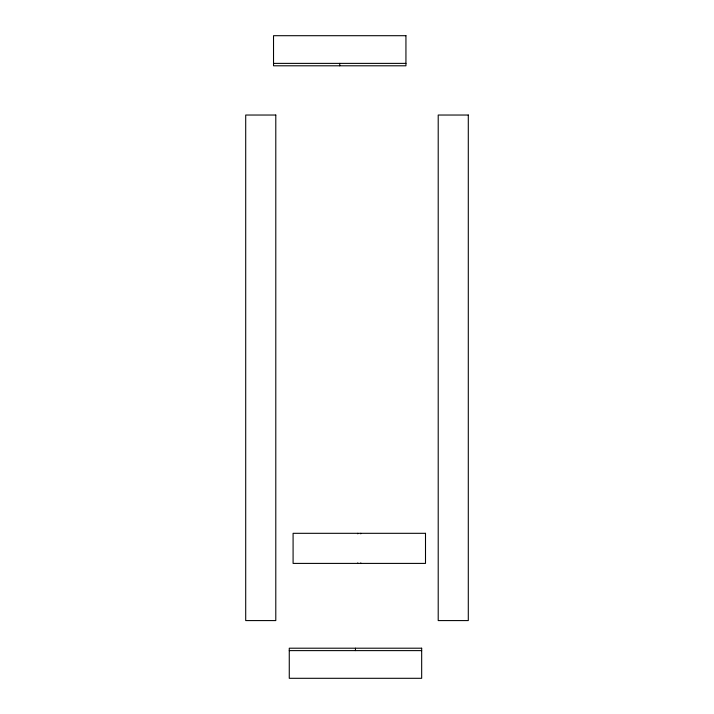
<?xml version="1.0" encoding="UTF-8"?>
<svg xmlns="http://www.w3.org/2000/svg" width="714" height="714" viewBox="0 0 714 714"><rect width="100%" height="100%" fill="white"/><g stroke="black" fill="none" stroke-linecap="round" stroke-linejoin="round"><path stroke-width="1.07" d="M273.524 63.385L405.936 63.385M289.268 650.615L421.671 650.615M360.802 533.313L360.802 533.831M360.802 562.9L360.802 563.408M357.785 533.313L357.785 533.831M357.785 562.9L357.785 563.408M355.465 648.205L355.465 650.615M339.73 63.385L339.73 65.795M405.936 35.7L273.524 35.7L273.524 65.795L405.936 65.795L405.936 35.7M275.791 115.034L245.705 115.034L245.705 620.582L275.791 620.582L275.791 115.034M468.295 115.034L438.209 115.034L438.209 620.582L468.295 620.582L468.295 115.034M425.499 533.313L293.088 533.313L293.088 563.408L425.499 563.408L425.499 533.313M421.671 648.205L289.268 648.205L289.268 678.3L421.671 678.3L421.671 648.205"/></g></svg>
